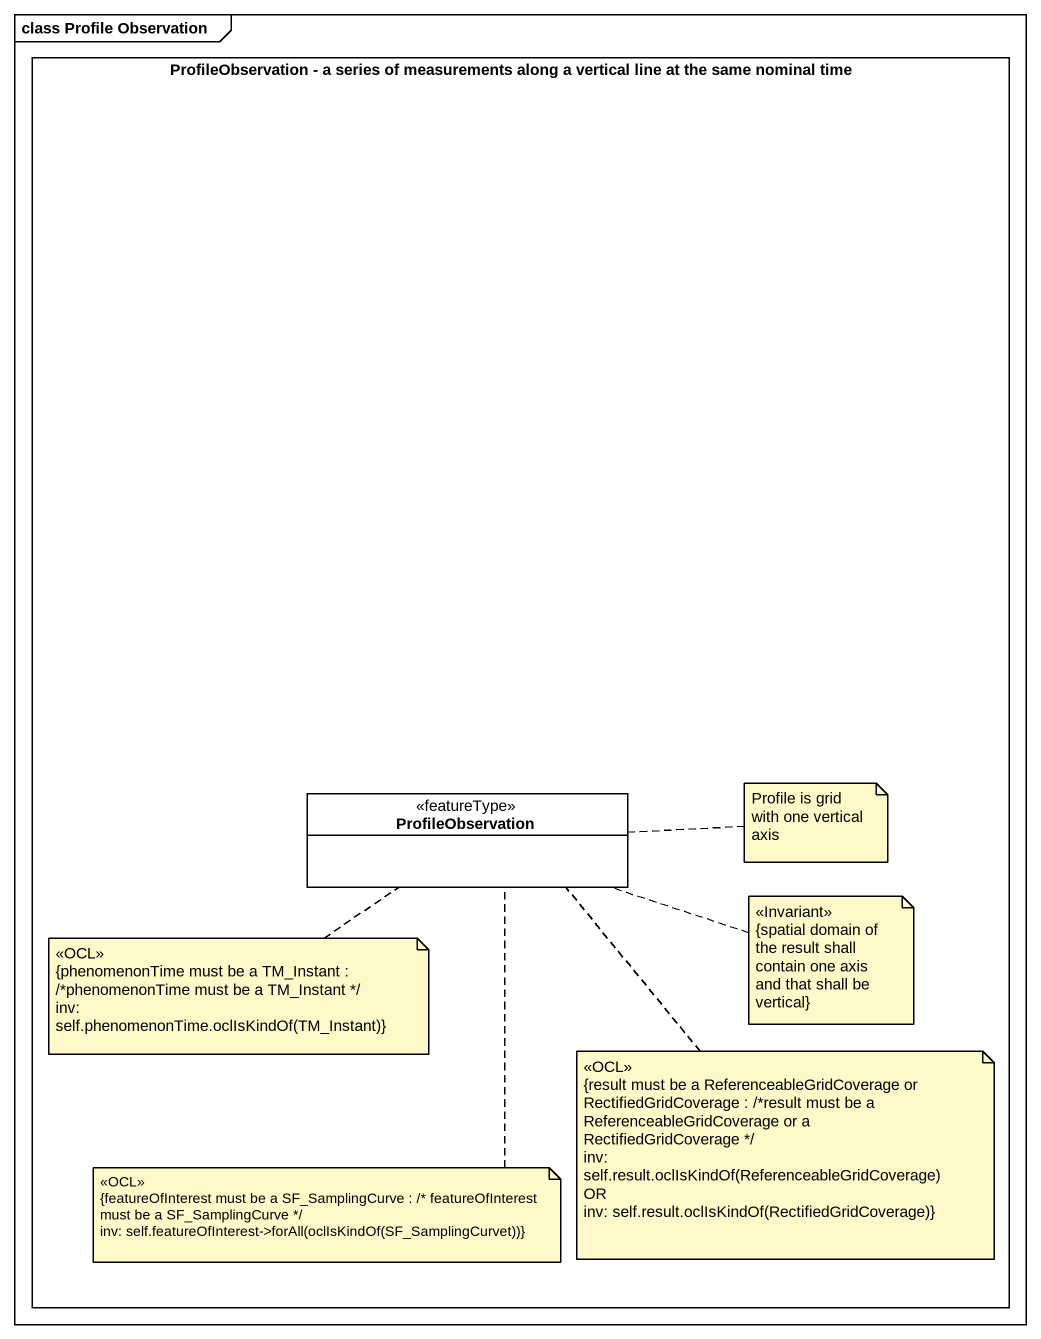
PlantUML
@startuml
mainframe class Profile Observation
hide circle
hide empty members
rectangle "ProfileObservation - a series of measurements along a vertical line at the same nominal time" as ProfileObservation_a_series {
  class ProfileObservation <<featureType>> #FFFFFF
}
note right of ProfileObservation : Profile is grid with one vertical axis
note right of ProfileObservation
  <<Invariant>>
  {spatial domain of the result shall contain one axis and that shall be vertical}
end note
note bottom of ProfileObservation
  <<OCL>>
  {phenomenonTime must be a TM_Instant : /*phenomenonTime must be a TM_Instant */
  inv: self.phenomenonTime.oclIsKindOf(TM_Instant)}
end note
note bottom of ProfileObservation
  <<OCL>>
  {result must be a ReferenceableGridCoverage or RectifiedGridCoverage : /*result must be a ReferenceableGridCoverage or a RectifiedGridCoverage */
  inv: self.result.oclIsKindOf(ReferenceableGridCoverage)
  OR
  inv: self.result.oclIsKindOf(RectifiedGridCoverage)}
end note
note bottom of ProfileObservation
  <<OCL>>
  {featureOfInterest must be a SF_SamplingCurve : /* featureOfInterest must be a SF_SamplingCurve */
  inv: self.featureOfInterest->forAll(oclIsKindOf(SF_SamplingCurvet))}
end note
@enduml
